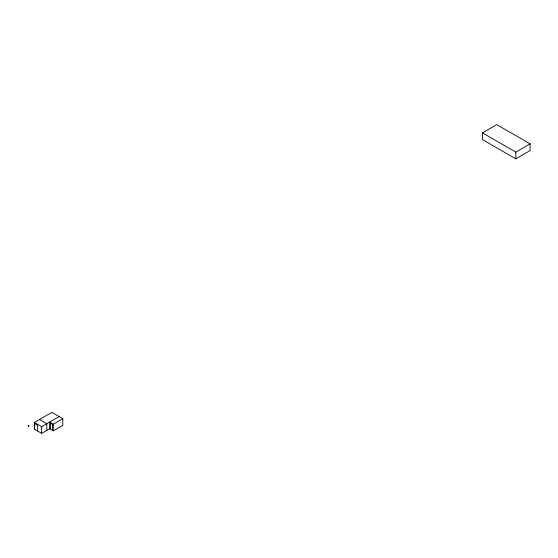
<?xml version="1.0" encoding="UTF-8"?>
<svg xmlns="http://www.w3.org/2000/svg" width="558" height="558" viewBox="0 0 558 558"><rect width="100%" height="100%" fill="white"/><g stroke="black" fill="none" stroke-linecap="round" stroke-linejoin="round"><path stroke-width="0.84" d="M482.496 132.867L496.773 124.622L530.1 143.859L530.1 150.583L515.815 158.828L482.496 139.591L482.496 132.867L515.815 152.104L530.1 143.859M49.669 428.753L41.662 433.378L34.394 429.186L34.394 422.462L51.887 412.355L62.824 418.674L62.824 425.398L53.338 430.874L49.669 428.753L49.669 422.029L59.155 416.554M34.394 422.462L41.662 426.654L49.669 422.029L53.338 424.15L62.824 418.674M39.534 419.49L46.802 423.689L46.802 430.413M28.856 425.712C26.854 425.015 28.939 427.749 28.939 425.831M515.815 152.104L515.815 158.828M53.338 424.15L53.338 430.874M52.536 430.413L52.536 424.512L50.366 423.257L50.366 429.158M41.662 426.654L41.662 433.378M37.623 431.048L37.623 425.126L34.687 423.431L34.687 429.346"/></g></svg>
